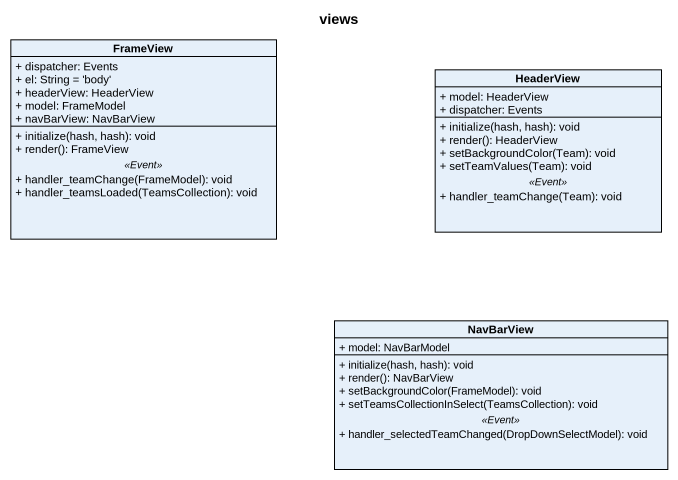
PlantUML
@startuml
title views
hide circle
hide empty members
skinparam classAttributeIconSize 0
class FrameView {
  + dispatcher: Events
  + el: String = 'body'
  + headerView: HeaderView
  + model: FrameModel
  + navBarView: NavBarView
  --
  + initialize(hash, hash): void
  + render(): FrameView
  .. <<Event>> ..
  + handler_teamChange(FrameModel): void
  + handler_teamsLoaded(TeamsCollection): void
}
class HeaderView {
  + model: HeaderView
  + dispatcher: Events
  --
  + initialize(hash, hash): void
  + render(): HeaderView
  + setBackgroundColor(Team): void
  + setTeamValues(Team): void
  .. <<Event>> ..
  + handler_teamChange(Team): void
}
class NavBarView {
  + model: NavBarModel
  --
  + initialize(hash, hash): void
  + render(): NavBarView
  + setBackgroundColor(FrameModel): void
  + setTeamsCollectionInSelect(TeamsCollection): void
  .. <<Event>> ..
  + handler_selectedTeamChanged(DropDownSelectModel): void
}
@enduml
